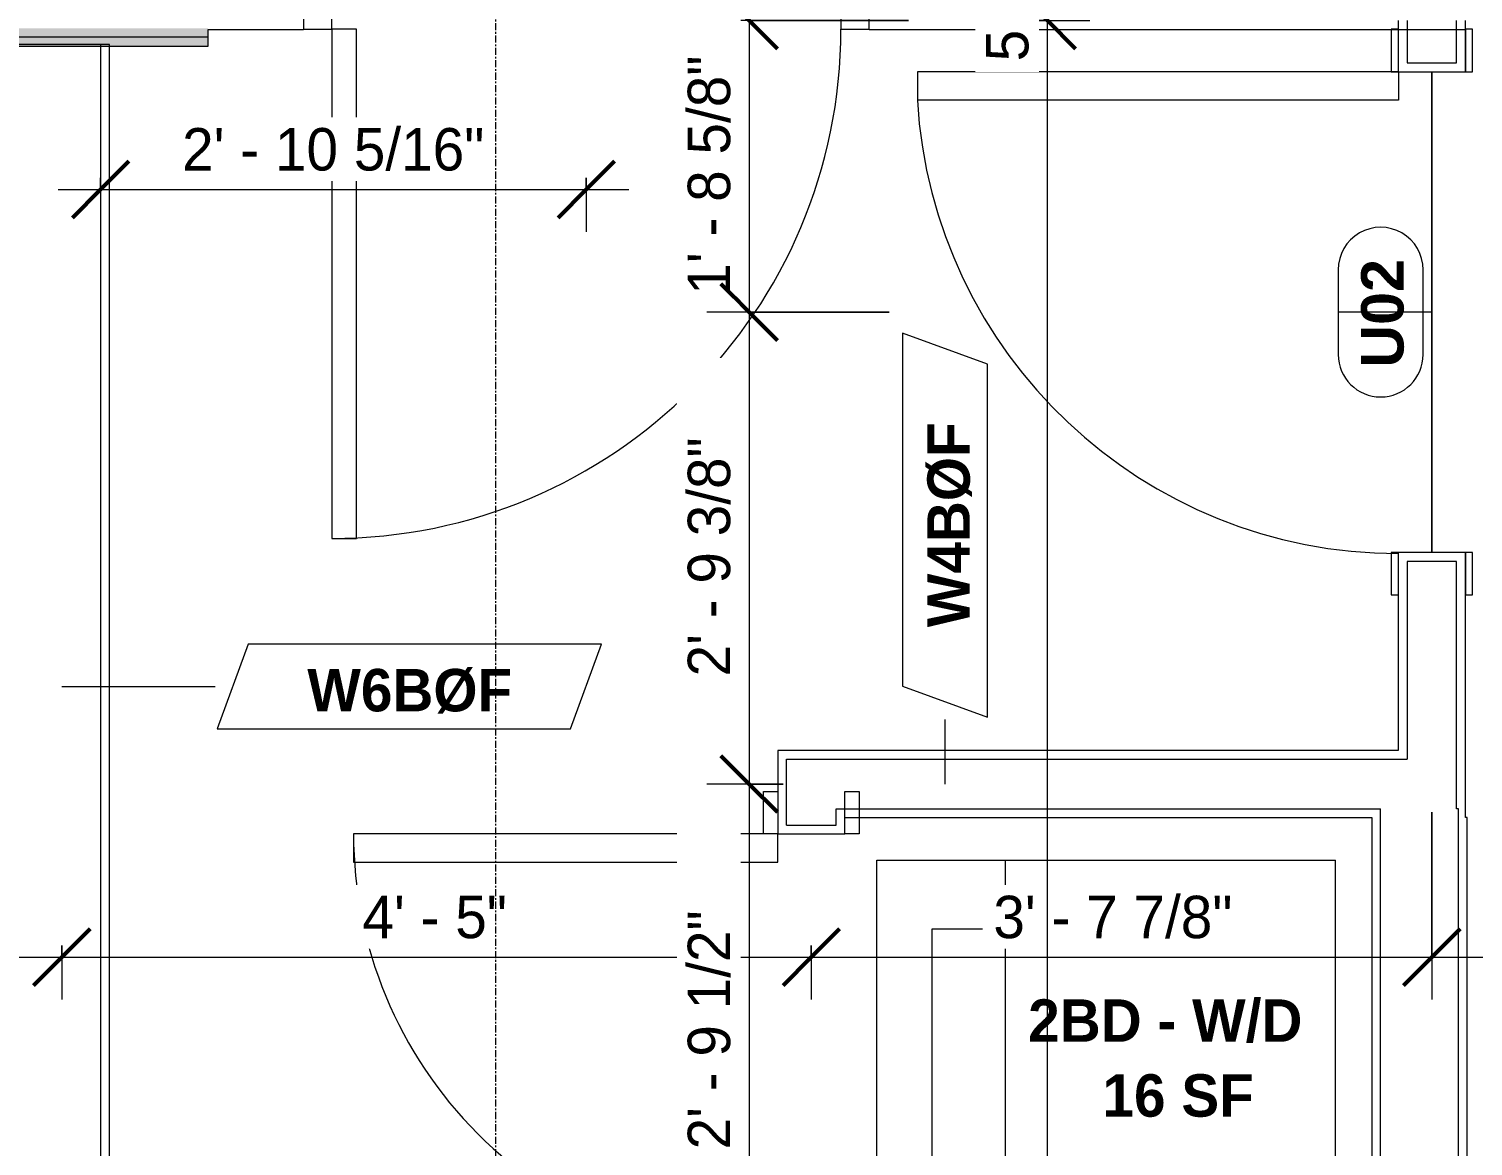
# Model space of a CAD drawing. Header units: inches. Extents: x -4058 to -1781, y 9814 to 12264.
# Drawn here: x -3514.3 to -3412.2, y 10266.2 to 10345.2 of the extents above; entities that cross this region are included whole.
import ezdxf

# ---------------------------------------------------------------- set-up
doc = ezdxf.new("R2010")
doc.units = ezdxf.units.IN
doc.header["$MEASUREMENT"] = 0
doc.linetypes.add('Grid Line 1_2_', pattern=[0.875, 0.5, -0.125, 0.125, -0.125])
for name, color, linetype, lineweight in [('0-1', 7, 'Continuous', 5), ('0-2', 7, 'Continuous', 9), ('A-ANNO-DIMS', 211, 'Continuous', 9), ('A-ANNO-DIMS-32', 211, 'Continuous', 9), ('A-AREA-IDEN', 2, 'Continuous', 9), ('A-DOOR-1', 7, 'Continuous', 9), ('A-DOOR-2', 31, 'Continuous', 9), ('A-DOOR-FRAM-1', 7, 'Continuous', 9), ('A-DOOR-IDEN', 31, 'Continuous', 9), ('A-FLOR-2', 192, 'Continuous', 9), ('A-WALL-1', 7, 'Continuous', 9), ('A-WALL-2', 113, 'Continuous', 9), ('A-WALL-IDEN', 211, 'Continuous', 9), ('I-WALL-1', 1, 'Continuous', 18), ('I-WALL-2', 10, 'Continuous', 5), ('I-WALL-3', 7, 'Continuous', 9), ('P-SANR-FIXT', 6, 'Continuous', 9), ('S-GRID-1', 1, 'Grid Line 1_2_', 9)]:
    doc.layers.add(name, color=color, linetype=linetype, lineweight=lineweight)
doc.styles.add('Arial_B', font='arialbd.ttf', dxfattribs={"height": 3})
doc.styles.add('Century Gothic', font='ufonts.com_century-gothic.ttf', dxfattribs={"height": 3})
doc.styles.add('Century Gothic_B_1', font='GOTHICB.TTF', dxfattribs={"height": 3})
doc.dimstyles.new('MARKETING_DIMENSION', dxfattribs={"dimscale": 12, "dimtxt": 3.132505, "dimasz": 0.333333, "dimexe": 0.25, "dimexo": 0.166667, "dimgap": 0.041667, "dimtad": 1, "dimdec": 4, "dimrnd": 0.0625, "dimzin": 3, "dimdsep": 46, "dimlunit": 4, "dimtxsty": 'Century Gothic', "dimblk1": 'OBLIQUE', "dimblk2": 'OBLIQUE', "dimsah": 1, "dimcen": 0.09, "dimdle": 0.25, "dimazin": 0, "dimtfac": 1, "dimtdec": 4, "dimtix": 1, "dimtmove": 0, "dimatfit": 3, "dimfxl": 1, "dimtvp": 1, "dimtfill": 1, "dimfrac": 2, "dimtolj": 1, "dimtzin": 0, "dimarcsym": 2})
doc.dimstyles.new('THE_DIMENSION_STRING_2', dxfattribs={"dimscale": 12, "dimtxt": 3.132505, "dimasz": 0.333333, "dimexe": 0.25, "dimexo": 0.166667, "dimgap": 0.041667, "dimtad": 1, "dimdec": 4, "dimrnd": 0.0625, "dimzin": 3, "dimdsep": 46, "dimlunit": 4, "dimtxsty": 'Century Gothic', "dimblk1": 'OBLIQUE', "dimblk2": 'OBLIQUE', "dimsah": 1, "dimcen": 0.09, "dimdle": 0.25, "dimazin": 0, "dimtfac": 1, "dimtdec": 4, "dimtix": 1, "dimtmove": 0, "dimatfit": 3, "dimfxl": 1, "dimtvp": 1, "dimtfill": 1, "dimfrac": 2, "dimtolj": 1, "dimtzin": 0, "dimarcsym": 2})
doc.dimstyles.new('THE_DIMENSION_STRING_3', dxfattribs={"dimscale": 12, "dimtxt": 3.132505, "dimasz": 0.333333, "dimexe": 0.25, "dimexo": 0.166667, "dimgap": 0.041667, "dimtad": 1, "dimdec": 4, "dimrnd": 0.0625, "dimzin": 3, "dimdsep": 46, "dimlunit": 4, "dimtxsty": 'Century Gothic', "dimblk1": 'OBLIQUE', "dimblk2": 'OBLIQUE', "dimsah": 1, "dimcen": 0.09, "dimdle": 0.25, "dimazin": 0, "dimtfac": 1, "dimtdec": 4, "dimtix": 1, "dimtmove": 0, "dimatfit": 3, "dimfxl": 1, "dimtvp": 1, "dimtfill": 1, "dimfrac": 2, "dimtolj": 1, "dimtzin": 0, "dimarcsym": 2})
doc.dimstyles.new('THE_DIMENSION_STRING_4', dxfattribs={"dimscale": 12, "dimtxt": 3.132505, "dimasz": 0.333333, "dimexe": 0.25, "dimexo": 0.166667, "dimgap": 0.041667, "dimtad": 1, "dimdec": 4, "dimrnd": 0.0625, "dimzin": 3, "dimdsep": 46, "dimlunit": 4, "dimtxsty": 'Century Gothic', "dimblk1": 'OBLIQUE', "dimblk2": 'OBLIQUE', "dimsah": 1, "dimcen": 0.09, "dimdle": 0.25, "dimazin": 0, "dimtfac": 1, "dimtdec": 4, "dimtix": 1, "dimtmove": 0, "dimatfit": 3, "dimfxl": 1, "dimtvp": 1, "dimtfill": 1, "dimfrac": 2, "dimtolj": 1, "dimtzin": 0, "dimarcsym": 2})

# ---------------------------------------------------------------- blocks, each defined once
blk = doc.blocks.new('HOLLOW METAL - UNIT DOOR-2191978-UNIT PLANS - 1ST FLOOR')
at = {"layer": 'A-DOOR-1'}
for p, q in [((18, 39.875), (16.25, 39.875)), ((16.25, 39.875), (16.25, 3.875)), ((18, 3.875), (18, 39.875)), ((16.25, 3.875), (18, 3.875))]:
    blk.add_line(p, q, dxfattribs=at)
blk.add_arc((18, 3.875), 36, 90, 180, dxfattribs=at)
at = {"layer": 'A-DOOR-FRAM-1'}
for p, q in [((-18, 3.875), (-20, 3.875)), ((-20, 3.875), (-20, -4.125)), ((-18, 1.9375), (-18, 3.875)), ((18, 3.875), (18, 1.9375)), ((20, 3.875), (18, 3.875)), ((20, -4.125), (20, 3.875)), ((-17.375, 1.9375), (-18, 1.9375)), ((-17.375, -2.1875), (-17.375, 1.9375)), ((18, 1.9375), (17.375, 1.9375)), ((17.375, 1.9375), (17.375, -2.1875)), ((-18, -4.125), (-18, -2.1875)), ((-18, -2.1875), (-17.375, -2.1875)), ((17.375, -2.1875), (18, -2.1875)), ((18, -2.1875), (18, -4.125)), ((-20, -4.125), (-18, -4.125)), ((18, -4.125), (20, -4.125))]:
    blk.add_line(p, q, dxfattribs=at)
blk = doc.blocks.new('CTR - 1st Phase - Common Walls_rvt-1-UNIT PLANS - 1ST FLOOR')
at = {"layer": 'I-WALL-1'}
blk.add_hatch(color=256, dxfattribs=at).paths.add_polyline_path([(-3501.67, 10344.03), (-3501.67, 10344.65), (-3823.82, 10344.65), (-3823.82, 10344.03), (-3654.63, 10344.03), (-3654.63, 10344.15), (-3594.63, 10344.15), (-3594.63, 10344.03), (-3553.88, 10344.03), (-3553.88, 10344.15), (-3515.38, 10344.15), (-3515.38, 10344.03), (-3511.99, 10344.03)], flags=0)
at = {"layer": 'I-WALL-2'}
blk.add_hatch(color=256, dxfattribs=at).paths.add_polyline_path([(-3501.67, 10344.65), (-3501.67, 10345.28), (-3823.82, 10345.28), (-3823.82, 10344.65), (-3511.99, 10344.65)], flags=0)
at = {"layer": 'A-WALL-1'}
blk.add_line((-3501.67, 10344.65), (-3823.82, 10344.65), dxfattribs=at)
at = {"layer": 'I-WALL-3'}
for p, q in [((-3412.76, 10345.21), (-3412.76, 10345.84)), ((-3501.67, 10344.03), (-3501.67, 10345.21)), ((-3501.67, 10345.21), (-3494.92, 10345.21)), ((-3454.92, 10345.21), (-3412.76, 10345.21)), ((-3515.38, 10344.03), (-3501.67, 10344.03))]:
    blk.add_line(p, q, dxfattribs=at)
at = {"layer": '0-2', "rotation": 180}
blk.add_blockref('HOLLOW METAL - UNIT DOOR-2191978-UNIT PLANS - 1ST FLOOR', (-3474.92, 10349.09), dxfattribs=at)
blk = doc.blocks.new('SWING - DOUBLE - FLUSH - SWING - DOUBLE - 5-0 x 6-8 - DUMMY-3700318-UNIT PLANS - 1ST FLOOR')
at = {"layer": 'A-DOOR-2'}
for p, q in [((-33, 2.375), (-33, 3.375)), ((-33, 3.375), (-30, 3.375)), ((-30, 3.375), (-30, 2.375)), ((30, 2.375), (30, 3.375)), ((30, 3.375), (33, 3.375)), ((33, 3.375), (33, 2.375)), ((-30, 2.375), (-33, 2.375)), ((33, 2.375), (30, 2.375)), ((-33, -2.375), (-30, -2.375)), ((-33, -3.375), (-33, -2.375)), ((-28, -2.375), (-30, -2.375)), ((-30, -2.375), (-30, -3.375)), ((-28, -32.375), (-28, -2.375)), ((28, -2.375), (30, -2.375)), ((28, -32.375), (28, -2.375)), ((30, -2.375), (33, -2.375)), ((30, -3.375), (30, -2.375)), ((33, -2.375), (33, -3.375)), ((-30, -3.375), (-33, -3.375)), ((-30, -3.375), (-30, -32.375)), ((30, -3.375), (30, -32.375)), ((33, -3.375), (30, -3.375)), ((-30, -32.375), (-28, -32.375)), ((30, -32.375), (28, -32.375))]:
    blk.add_line(p, q, dxfattribs=at)
for centre, start, end in [((-30, -2.375), 270, 0), ((30, -2.375), 180, 270)]:
    blk.add_arc(centre, 30, start, end, dxfattribs=at)
blk = doc.blocks.new('Stacked Washer and Dryer - 26_x25_ - Private-1352637-UNIT PLANS - 1ST FLOOR')
at = {"layer": 'P-SANR-FIXT'}
for p, q in [((0, 13.625), (32.4375, 13.625)), ((0, 13.625), (0, -13.625)), ((23.34375, 13.625), (23.34375, -13.625)), ((32.4375, 13.625), (32.4375, -13.625)), ((23.34375, 8.75), (28.53125, 8.75)), ((28.53125, 8.75), (28.53125, -8.75)), ((28.53125, -8.75), (23.34375, -8.75)), ((32.4375, -13.625), (0, -13.625))]:
    blk.add_line(p, q, dxfattribs=at)
blk = doc.blocks.new('SWING - SINGLE - FLUSH - SWING - FLUSH - 2-10 x 6-8 - PRIVACY-4202129-UNIT PLANS - 1ST FLOOR')
at = {"layer": 'A-DOOR-2'}
for p, q in [((15, 2.37), (15, 36.38)), ((17, 36.38), (15, 36.38)), ((17, 2.37), (17, 36.38)), ((-17, 2.87), (-20, 2.87)), ((-20, 2.87), (-20, 2.37)), ((-20, 2.37), (-17, 2.37)), ((-17, 2.37), (-17, 2.87)), ((17, 2.37), (15, 2.37)), ((20, 2.87), (17, 2.87)), ((17, 2.87), (17, 2.37)), ((17, 2.37), (20, 2.37)), ((20, 2.37), (20, 2.87)), ((-17, -2.38), (-20, -2.38)), ((-20, -2.38), (-20, -2.88)), ((-20, -2.88), (-17, -2.88)), ((-17, -2.88), (-17, -2.38)), ((20, -2.38), (17, -2.38)), ((17, -2.38), (17, -2.88)), ((17, -2.88), (20, -2.88)), ((20, -2.88), (20, -2.38))]:
    blk.add_line(p, q, dxfattribs=at)
blk.add_arc((17, 2.37), 34.07, 93.3657, 180, dxfattribs=at)
blk = doc.blocks.new('DIMBLOCK158-UNIT PLANS - 1ST FLOOR')
at = {"layer": 'A-ANNO-DIMS-32', "lineweight": 50}
for p, q in [((-3657.01, 10279.6), (-3655.01, 10281.6)), ((-3512.01, 10279.6), (-3510.01, 10281.6)), ((-3657.01, 10279.6), (-3659.01, 10277.6)), ((-3512.01, 10279.6), (-3514.01, 10277.6))]:
    blk.add_line(p, q, dxfattribs=at)
at = {"layer": 'A-ANNO-DIMS-32'}
for p, q in [((-3657.01, 10280.42), (-3657.01, 10276.6)), ((-3657.01, 10279.6), (-3657.01, 10280.42)), ((-3512.01, 10280.42), (-3512.01, 10276.6)), ((-3512.01, 10279.6), (-3512.01, 10280.42)), ((-3660.01, 10279.6), (-3512.01, 10279.6))]:
    blk.add_line(p, q, dxfattribs=at)
at = {"layer": 'A-ANNO-DIMS-32', "color": 0, "insert": (-3590.92, 10283.94), "char_height": 3, "width": 15.394, "attachment_point": 1, "line_spacing_factor": 0.984502, "style": 'Century Gothic', "bg_fill": 3, "box_fill_scale": 1.25, "bg_fill_color": 256, "bg_fill_true_color": 13158600, "bg_fill_transparency": 0}
blk.add_mtext('12\' - 1"', dxfattribs=at)
blk = doc.blocks.new('_Oblique')
at = {"color": 0, "linetype": 'ByBlock', "lineweight": -2}
blk.add_line((-0.5, -0.5), (0.5, 0.5), dxfattribs=at)
blk = doc.blocks.new('DIMBLOCK159-UNIT PLANS - 1ST FLOOR')
at = {"layer": 'A-ANNO-DIMS-32', "lineweight": 50}
for p, q in [((-3512.01, 10279.6), (-3510.01, 10281.6)), ((-3459.01, 10279.6), (-3457.01, 10281.6)), ((-3512.01, 10279.6), (-3514.01, 10277.6)), ((-3459.01, 10279.6), (-3461.01, 10277.6))]:
    blk.add_line(p, q, dxfattribs=at)
at = {"layer": 'A-ANNO-DIMS-32'}
for p, q in [((-3512.01, 10280.42), (-3512.01, 10276.6)), ((-3512.01, 10279.6), (-3512.01, 10280.42)), ((-3459.01, 10280.42), (-3459.01, 10276.6)), ((-3459.01, 10279.6), (-3459.01, 10280.42)), ((-3512.01, 10279.6), (-3459.01, 10279.6))]:
    blk.add_line(p, q, dxfattribs=at)
at = {"layer": 'A-ANNO-DIMS-32', "color": 0, "insert": (-3490.75, 10283.94), "char_height": 3, "width": 12.5897, "attachment_point": 1, "line_spacing_factor": 0.984502, "style": 'Century Gothic', "bg_fill": 3, "box_fill_scale": 1.25, "bg_fill_color": 256, "bg_fill_true_color": 13158600, "bg_fill_transparency": 0}
blk.add_mtext('4\' - 5"', dxfattribs=at)
blk = doc.blocks.new('DIMBLOCK160-UNIT PLANS - 1ST FLOOR')
at = {"layer": 'A-ANNO-DIMS-32'}
for p, q in [((-3415.13, 10289.84), (-3415.13, 10276.6)), ((-3415.13, 10279.6), (-3415.13, 10289.84)), ((-3459.01, 10280.42), (-3459.01, 10276.6)), ((-3459.01, 10279.6), (-3459.01, 10280.42)), ((-3459.01, 10279.6), (-3415.13, 10279.6))]:
    blk.add_line(p, q, dxfattribs=at)
at = {"layer": 'A-ANNO-DIMS-32', "lineweight": 50}
for p, q in [((-3459.01, 10279.6), (-3457.01, 10281.6)), ((-3415.13, 10279.6), (-3413.13, 10281.6)), ((-3459.01, 10279.6), (-3461.01, 10277.6)), ((-3415.13, 10279.6), (-3417.13, 10277.6))]:
    blk.add_line(p, q, dxfattribs=at)
at = {"layer": 'A-ANNO-DIMS-32', "color": 0, "insert": (-3446.14, 10283.94), "char_height": 3, "width": 21.7784, "attachment_point": 1, "line_spacing_factor": 0.984502, "style": 'Century Gothic', "bg_fill": 3, "box_fill_scale": 1.25, "bg_fill_color": 256, "bg_fill_true_color": 13158600, "bg_fill_transparency": 0}
blk.add_mtext('3\' - 7 7/8"', dxfattribs=at)
blk = doc.blocks.new('DIMBLOCK161-UNIT PLANS - 1ST FLOOR')
at = {"layer": 'A-ANNO-DIMS-32'}
for p, q in [((-3338.72, 10292.6), (-3338.72, 10276.6)), ((-3338.72, 10279.6), (-3338.72, 10292.6)), ((-3415.13, 10289.84), (-3415.13, 10276.6)), ((-3415.13, 10279.6), (-3415.13, 10289.84)), ((-3415.13, 10279.6), (-3335.72, 10279.6))]:
    blk.add_line(p, q, dxfattribs=at)
at = {"layer": 'A-ANNO-DIMS-32', "lineweight": 50}
for p, q in [((-3415.13, 10279.6), (-3413.13, 10281.6)), ((-3338.72, 10279.6), (-3336.72, 10281.6)), ((-3415.13, 10279.6), (-3417.13, 10277.6)), ((-3338.72, 10279.6), (-3340.72, 10277.6))]:
    blk.add_line(p, q, dxfattribs=at)
at = {"layer": 'A-ANNO-DIMS-32', "color": 0, "insert": (-3387.17, 10283.94), "char_height": 3, "width": 24.5827, "attachment_point": 1, "line_spacing_factor": 0.984502, "style": 'Century Gothic', "bg_fill": 3, "box_fill_scale": 1.25, "bg_fill_color": 256, "bg_fill_true_color": 13158600, "bg_fill_transparency": 0}
blk.add_mtext('6\' - 4 7/16"', dxfattribs=at)
blk = doc.blocks.new('DIMBLOCK435-UNIT PLANS - 1ST FLOOR')
at = {"layer": 'A-ANNO-DIMS-32'}
for p, q in [((-3463.4, 10348.84), (-3463.4, 10325.21)), ((-3452.13, 10345.84), (-3466.4, 10345.84)), ((-3463.4, 10345.84), (-3452.13, 10345.84)), ((-3453.51, 10325.21), (-3466.4, 10325.21)), ((-3463.4, 10325.21), (-3453.51, 10325.21))]:
    blk.add_line(p, q, dxfattribs=at)
at = {"layer": 'A-ANNO-DIMS-32', "lineweight": 50}
for p, q in [((-3463.4, 10345.84), (-3465.4, 10347.84)), ((-3463.4, 10345.84), (-3461.4, 10343.84)), ((-3463.4, 10325.21), (-3465.4, 10327.21)), ((-3463.4, 10325.21), (-3461.4, 10323.21))]:
    blk.add_line(p, q, dxfattribs=at)
at = {"layer": 'A-ANNO-DIMS-32', "color": 0, "insert": (-3467.75, 10326.45), "char_height": 3, "width": 21.7784, "attachment_point": 1, "rotation": 90, "line_spacing_factor": 0.984502, "style": 'Century Gothic', "bg_fill": 3, "box_fill_scale": 1.25, "bg_fill_color": 256, "bg_fill_true_color": 13158600, "bg_fill_transparency": 0}
blk.add_mtext('1\' - 8 5/8"', dxfattribs=at)
blk = doc.blocks.new('DIMBLOCK436-UNIT PLANS - 1ST FLOOR')
at = {"layer": 'A-ANNO-DIMS-32', "lineweight": 50}
for p, q in [((-3463.4, 10325.21), (-3465.4, 10327.21)), ((-3463.4, 10325.21), (-3461.4, 10323.21)), ((-3463.4, 10291.84), (-3465.4, 10293.84)), ((-3463.4, 10291.84), (-3461.4, 10289.84))]:
    blk.add_line(p, q, dxfattribs=at)
at = {"layer": 'A-ANNO-DIMS-32'}
for p, q in [((-3453.51, 10325.21), (-3466.4, 10325.21)), ((-3463.4, 10325.21), (-3463.4, 10291.84)), ((-3463.4, 10325.21), (-3453.51, 10325.21)), ((-3461.01, 10291.84), (-3466.4, 10291.84)), ((-3463.4, 10291.84), (-3461.01, 10291.84))]:
    blk.add_line(p, q, dxfattribs=at)
at = {"layer": 'A-ANNO-DIMS-32', "color": 0, "insert": (-3467.75, 10299.45), "char_height": 3, "width": 21.7784, "attachment_point": 1, "rotation": 90, "line_spacing_factor": 0.984502, "style": 'Century Gothic', "bg_fill": 3, "box_fill_scale": 1.25, "bg_fill_color": 256, "bg_fill_true_color": 13158600, "bg_fill_transparency": 0}
blk.add_mtext('2\' - 9 3/8"', dxfattribs=at)
blk = doc.blocks.new('DIMBLOCK437-UNIT PLANS - 1ST FLOOR')
at = {"layer": 'A-ANNO-DIMS-32', "lineweight": 50}
for p, q in [((-3463.4, 10291.84), (-3465.4, 10293.84)), ((-3463.4, 10291.84), (-3461.4, 10289.84)), ((-3463.4, 10258.31), (-3465.4, 10260.31)), ((-3463.4, 10258.31), (-3461.4, 10256.31))]:
    blk.add_line(p, q, dxfattribs=at)
at = {"layer": 'A-ANNO-DIMS-32'}
for p, q in [((-3461.01, 10291.84), (-3466.4, 10291.84)), ((-3463.4, 10291.84), (-3463.4, 10258.31)), ((-3463.4, 10291.84), (-3461.01, 10291.84)), ((-3462.57, 10258.31), (-3466.4, 10258.31)), ((-3463.4, 10258.31), (-3462.57, 10258.31))]:
    blk.add_line(p, q, dxfattribs=at)
at = {"layer": 'A-ANNO-DIMS-32', "color": 0, "insert": (-3467.75, 10266), "char_height": 3, "width": 21.7784, "attachment_point": 1, "rotation": 90, "line_spacing_factor": 0.984502, "style": 'Century Gothic', "bg_fill": 3, "box_fill_scale": 1.25, "bg_fill_color": 256, "bg_fill_true_color": 13158600, "bg_fill_transparency": 0}
blk.add_mtext('2\' - 9 1/2"', dxfattribs=at)
blk = doc.blocks.new('Door Tag - Type Mark-2601225-UNIT PLANS - 1ST FLOOR')
at = {"layer": 'A-DOOR-IDEN'}
for p, q in [((0.09375, 0.09375), (-0.09375, 0.09375)), ((-0.09375, -0.09375), (0.09375, -0.09375))]:
    blk.add_line(p, q, dxfattribs=at)
for centre, start, end in [((-0.09375, 0), 90, 270), ((0.09375, 0), 270, 90)]:
    blk.add_arc(centre, 0.09375, start, end, dxfattribs=at)
blk = doc.blocks.new('Wall Tag - Arch Wall-3956453-UNIT PLANS - 1ST FLOOR')
at = {"layer": 'A-WALL-IDEN'}
for p, q in [((-0.3561, 0.0937), (-0.4244, -0.0937)), ((0.4244, 0.0937), (-0.3561, 0.0937)), ((0.3561, -0.0937), (0.4244, 0.0937)), ((-0.4244, -0.0937), (0.3561, -0.0937))]:
    blk.add_line(p, q, dxfattribs=at)
blk = doc.blocks.new('DIMBLOCK897-UNIT PLANS - 1ST FLOOR')
at = {"layer": 'A-ANNO-DIMS-32', "lineweight": 50}
for p, q in [((-3509.26, 10333.89), (-3507.26, 10335.89)), ((-3474.92, 10333.89), (-3472.92, 10335.89)), ((-3509.26, 10333.89), (-3511.26, 10331.89)), ((-3474.92, 10333.89), (-3476.92, 10331.89))]:
    blk.add_line(p, q, dxfattribs=at)
at = {"layer": 'A-ANNO-DIMS-32'}
for p, q in [((-3509.26, 10334.71), (-3509.26, 10330.89)), ((-3509.26, 10333.89), (-3509.26, 10334.71)), ((-3474.92, 10334.71), (-3474.92, 10330.89)), ((-3474.92, 10333.89), (-3474.92, 10334.71)), ((-3512.26, 10333.89), (-3471.92, 10333.89))]:
    blk.add_line(p, q, dxfattribs=at)
at = {"layer": 'A-ANNO-DIMS-32', "color": 0, "insert": (-3503.5, 10338.23), "char_height": 3, "width": 27.387, "attachment_point": 1, "line_spacing_factor": 0.984502, "style": 'Century Gothic', "bg_fill": 3, "box_fill_scale": 1.25, "bg_fill_color": 256, "bg_fill_true_color": 13158600, "bg_fill_transparency": 0}
blk.add_mtext('2\' - 10 5/16"', dxfattribs=at)
blk = doc.blocks.new('DIMBLOCK993-UNIT PLANS - 1ST FLOOR')
at = {"layer": 'A-ANNO-DIMS-32', "lineweight": 50}
for p, q in [((-3442.32, 10345.84), (-3444.32, 10347.84)), ((-3442.32, 10345.84), (-3440.32, 10343.84)), ((-3442.32, 10017.09), (-3444.32, 10019.09)), ((-3442.32, 10017.09), (-3440.32, 10015.09))]:
    blk.add_line(p, q, dxfattribs=at)
at = {"layer": 'A-ANNO-DIMS-32'}
for p, q in [((-3443.15, 10345.84), (-3439.32, 10345.84)), ((-3442.32, 10345.84), (-3443.15, 10345.84)), ((-3442.32, 10017.09), (-3442.32, 10345.84)), ((-3443.15, 10017.09), (-3439.32, 10017.09)), ((-3442.32, 10017.09), (-3443.15, 10017.09))]:
    blk.add_line(p, q, dxfattribs=at)
at = {"layer": 'A-ANNO-DIMS-32', "color": 0, "insert": (-3446.66, 10171.22), "char_height": 3, "width": 24.5827, "attachment_point": 1, "rotation": 90, "line_spacing_factor": 0.984502, "style": 'Century Gothic', "bg_fill": 3, "box_fill_scale": 1.25, "bg_fill_color": 256, "bg_fill_true_color": 13158600, "bg_fill_transparency": 0}
blk.add_mtext('27\' - 4 3/4"', dxfattribs=at)
blk = doc.blocks.new('DIMBLOCK994-UNIT PLANS - 1ST FLOOR')
at = {"layer": 'A-ANNO-DIMS-32', "lineweight": 50}
for p, q in [((-3442.32, 10351.34), (-3444.32, 10353.34)), ((-3442.32, 10351.34), (-3440.32, 10349.34)), ((-3442.32, 10345.84), (-3444.32, 10347.84)), ((-3442.32, 10345.84), (-3440.32, 10343.84))]:
    blk.add_line(p, q, dxfattribs=at)
at = {"layer": 'A-ANNO-DIMS-32'}
for p, q in [((-3443.15, 10351.34), (-3439.32, 10351.34)), ((-3442.32, 10351.34), (-3443.15, 10351.34)), ((-3442.32, 10345.84), (-3442.32, 10351.34)), ((-3443.15, 10345.84), (-3439.32, 10345.84)), ((-3442.32, 10345.84), (-3443.15, 10345.84))]:
    blk.add_line(p, q, dxfattribs=at)
at = {"layer": 'A-ANNO-DIMS-32', "color": 0, "insert": (-3446.66, 10342.95), "char_height": 3, "width": 13.5444, "attachment_point": 1, "rotation": 90, "line_spacing_factor": 0.984502, "style": 'Century Gothic', "bg_fill": 3, "box_fill_scale": 1.25, "bg_fill_color": 256, "bg_fill_true_color": 13158600, "bg_fill_transparency": 0}
blk.add_mtext('5 1/2"', dxfattribs=at)

msp = doc.modelspace()

# ---------------------------------------------------------------- linework, layer by layer
at = {"layer": 'A-DOOR-IDEN'}
msp.add_line((-3415.13165, 10325.2144), (-3421.7521, 10325.2144), dxfattribs=at)
at = {"layer": 'A-FLOR-2'}
for p, q in [((-3415.13165, 10342.2144), (-3415.13165, 10308.2144)), ((-3415.13165, 10308.2144), (-3415.13165, 10342.2144))]:
    msp.add_line(p, q, dxfattribs=at)
at = {"layer": 'A-WALL-2'}
for p, q in [((-3417.50665, 10345.8394), (-3417.50665, 10342.2144)), ((-3416.88165, 10345.8394), (-3416.88165, 10342.8394)), ((-3413.38165, 10342.8394), (-3413.38165, 10345.8394)), ((-3412.75665, 10342.2144), (-3412.75665, 10345.8394)), ((-3508.63054, 10344.1519), (-3515.38054, 10344.1519)), ((-3509.25554, 10252.494), (-3509.25554, 10344.1519)), ((-3508.63054, 10244.59774), (-3508.63054, 10344.1519)), ((-3416.88165, 10342.8394), (-3413.38165, 10342.8394)), ((-3417.50665, 10342.2144), (-3412.75665, 10342.2144)), ((-3412.75665, 10308.2144), (-3417.50665, 10308.2144)), ((-3417.50665, 10308.2144), (-3417.50665, 10294.2144)), ((-3412.75665, 10289.4644), (-3412.75665, 10308.2144)), ((-3416.88165, 10307.5894), (-3416.88165, 10293.5894)), ((-3413.38165, 10307.5894), (-3416.88165, 10307.5894)), ((-3413.38165, 10290.0894), (-3413.38165, 10307.5894)), ((-3417.50665, 10294.2144), (-3461.38054, 10294.2144)), ((-3461.38054, 10294.2144), (-3461.38054, 10288.3144)), ((-3460.75554, 10293.5894), (-3416.88165, 10293.5894)), ((-3460.75554, 10288.9394), (-3460.75554, 10293.5894)), ((-3457.25554, 10290.0894), (-3418.75554, 10290.0894)), ((-3457.25554, 10288.9394), (-3457.25554, 10290.0894)), ((-3418.75554, 10226.5394), (-3418.75554, 10290.0894)), ((-3413.25554, 10290.0894), (-3413.38165, 10290.0894)), ((-3413.25554, 10245.7894), (-3413.25554, 10290.0894)), ((-3460.75554, 10288.9394), (-3457.25554, 10288.9394)), ((-3456.63054, 10289.4644), (-3419.38054, 10289.4644)), ((-3456.63054, 10288.3144), (-3456.63054, 10289.4644)), ((-3419.38054, 10289.4644), (-3419.38054, 10227.1644)), ((-3412.63054, 10289.4644), (-3412.75665, 10289.4644)), ((-3412.63054, 10246.4144), (-3412.63054, 10289.4644)), ((-3461.38054, 10288.3144), (-3456.63054, 10288.3144))]:
    msp.add_line(p, q, dxfattribs=at)
at = {"layer": 'A-WALL-IDEN'}
msp.add_line((-3512.00554, 10298.73238), (-3501.16238, 10298.73238), dxfattribs=at)

# ---------------------------------------------------------------- block references
at = {"layer": '0-1'}
msp.add_blockref('CTR - 1st Phase - Common Walls_rvt-1-UNIT PLANS - 1ST FLOOR', (0, 0), dxfattribs=at)
at = {"layer": 'A-DOOR-2'}
for name, p, rotation in [('SWING - SINGLE - FLUSH - SWING - FLUSH - 2-10 x 6-8 - PRIVACY-4202129-UNIT PLANS - 1ST FLOOR', (-3415.13165, 10325.2144), 90), ('SWING - DOUBLE - FLUSH - SWING - DOUBLE - 5-0 x 6-8 - DUMMY-3700318-UNIT PLANS - 1ST FLOOR', (-3459.00554, 10258.3144), 270.0000000000007)]:
    msp.add_blockref(name, p, dxfattribs=dict(at, rotation=rotation))
at = {"layer": 'A-DOOR-IDEN', "xscale": 31.99999999999999, "yscale": 31.99999999999999, "zscale": 31.99999999999999, "rotation": 89.99999999999955}
msp.add_blockref('Door Tag - Type Mark-2601225-UNIT PLANS - 1ST FLOOR', (-3418.7521, 10325.2144), dxfattribs=at)
at = {"layer": 'A-WALL-IDEN', "xscale": 31.99999999999999, "yscale": 31.99999999999999, "zscale": 31.99999999999999}
msp.add_blockref('Wall Tag - Arch Wall-3956453-UNIT PLANS - 1ST FLOOR', (-3487.43068, 10298.73238), dxfattribs=at)
at = {"layer": 'P-SANR-FIXT', "rotation": 180}
msp.add_blockref('Stacked Washer and Dryer - 26_x25_ - Private-1352637-UNIT PLANS - 1ST FLOOR', (-3421.94415, 10272.8394), dxfattribs=at)

# ---------------------------------------------------------------- texts
at = {"layer": 'A-AREA-IDEN', "insert": (-3438.42211, 10271.31537), "char_height": 3, "width": 12.423, "attachment_point": 1, "style": 'Century Gothic_B_1'}
msp.add_mtext('16 SF', dxfattribs=at)
at = {"layer": 'A-DOOR-IDEN', "insert": (-3420.13196, 10321.28251), "char_height": 3, "width": 9.393, "attachment_point": 1, "rotation": 90, "style": 'Arial_B'}
msp.add_mtext('U02', dxfattribs=at)
at = {"layer": 'A-WALL-IDEN', "insert": (-3450.80447, 10302.93065), "char_height": 3, "width": 17.372, "attachment_point": 1, "rotation": 90, "style": 'Century Gothic_B_1'}
msp.add_mtext('W4BØF', dxfattribs=at)
at = {"layer": 'A-WALL-IDEN', "insert": (-3494.6466, 10299.97991), "char_height": 3, "width": 17.372, "attachment_point": 1, "style": 'Century Gothic_B_1'}
msp.add_mtext('W6BØF', dxfattribs=at)

# ---------------------------------------------------------------- next in the draw order: dimensions: what is measured, and where the dimension line sits
at = {"layer": 'A-ANNO-DIMS'}
dim = msp.add_linear_dim(base=(-3463.40166, 10325.2144), p1=(-3450.13165, 10345.8394), p2=(-3451.51448, 10325.2144), angle=90, dimstyle='THE_DIMENSION_STRING_2', override={"dimpost": '<>', "dimfxl": 20.671305}, dxfattribs=at)
dim.commit()
dim.dimension.update_dxf_attribs({"geometry": 'DIMBLOCK435-UNIT PLANS - 1ST FLOOR', "text_midpoint": (-3465.64334, 10335.5269)})
for base, p1, p2, dimstyle, override, picture, middle in [((-3474.92374, 10333.88607), (-3509.25554, 10336.7145), (-3474.92374, 10336.7145), 'THE_DIMENSION_STRING_3', {"dimpost": '<>', "dimfxl": 34.3318}, 'DIMBLOCK897-UNIT PLANS - 1ST FLOOR', (-3492.08964, 10336.12775)), ((-3512.00554, 10279.5957), (-3657.00554, 10282.42413), (-3512.00554, 10282.42413), 'MARKETING_DIMENSION', {"dimpost": '<>', "dimfxl": 145}, 'DIMBLOCK158-UNIT PLANS - 1ST FLOOR', (-3584.50554, 10281.63343))]:
    dim = msp.add_linear_dim(base=base, p1=p1, p2=p2, dimstyle=dimstyle, override=override, dxfattribs=at)
    dim.commit()
    dim.dimension.update_dxf_attribs({"geometry": picture, "text_midpoint": middle})

# ---------------------------------------------------------------- next in the draw order: dimensions: what is measured, and where the dimension line sits
dim = msp.add_linear_dim(base=(-3459.00554, 10279.5957), p1=(-3512.00554, 10282.42413), p2=(-3459.00554, 10282.42413), dimstyle='MARKETING_DIMENSION', override={"dimpost": '<>', "dimfxl": 53}, dxfattribs=at)
dim.commit()
dim.dimension.update_dxf_attribs({"geometry": 'DIMBLOCK159-UNIT PLANS - 1ST FLOOR', "text_midpoint": (-3485.50554, 10281.67116)})

# ---------------------------------------------------------------- next in the draw order: linework, layer by layer
at = {"layer": 'S-GRID-1'}
msp.add_line((-3481.32374, 9814.0266), (-3481.32374, 12247.50061), dxfattribs=at)

# ---------------------------------------------------------------- next in the draw order: dimensions: what is measured, and where the dimension line sits
at = {"layer": 'A-ANNO-DIMS'}
dim = msp.add_linear_dim(base=(-3415.13165, 10279.5957), p1=(-3459.00554, 10282.42413), p2=(-3415.13165, 10291.8394), dimstyle='MARKETING_DIMENSION', override={"dimpost": '<>', "dimfxl": 44.87277}, dxfattribs=at)
dim.commit()
dim.dimension.update_dxf_attribs({"geometry": 'DIMBLOCK160-UNIT PLANS - 1ST FLOOR', "text_midpoint": (-3437.06859, 10281.83737)})

# ---------------------------------------------------------------- next in the draw order: linework, layer by layer
at = {"layer": 'A-WALL-IDEN'}
msp.add_line((-3449.55694, 10291.8394), (-3449.55694, 10296.41487), dxfattribs=at)

# ---------------------------------------------------------------- next in the draw order: dimensions: what is measured, and where the dimension line sits
at = {"layer": 'A-ANNO-DIMS'}
dim = msp.add_linear_dim(base=(-3463.40166, 10291.8394), p1=(-3451.51448, 10325.2144), p2=(-3459.00554, 10291.8394), angle=90, dimstyle='THE_DIMENSION_STRING_2', override={"dimpost": '<>', "dimfxl": 34.205358}, dxfattribs=at)
dim.commit()
dim.dimension.update_dxf_attribs({"geometry": 'DIMBLOCK436-UNIT PLANS - 1ST FLOOR', "text_midpoint": (-3465.64334, 10308.5269)})
dim = msp.add_linear_dim(base=(-3338.72374, 10279.5957), p1=(-3415.13165, 10291.8394), p2=(-3338.72374, 10294.6019), dimstyle='MARKETING_DIMENSION', override={"dimpost": '<>', "dimfxl": 76.457832}, dxfattribs=at)
dim.commit()
dim.dimension.update_dxf_attribs({"geometry": 'DIMBLOCK161-UNIT PLANS - 1ST FLOOR', "text_midpoint": (-3376.92769, 10281.83737)})

# ---------------------------------------------------------------- next in the draw order: block references
at = {"layer": 'A-WALL-IDEN', "xscale": 31.99999999999999, "yscale": 31.99999999999999, "zscale": 31.99999999999999, "rotation": 89.99999999999955}
msp.add_blockref('Wall Tag - Arch Wall-3956453-UNIT PLANS - 1ST FLOOR', (-3449.55694, 10310.14657), dxfattribs=at)

# ---------------------------------------------------------------- next in the draw order: dimensions: what is measured, and where the dimension line sits
at = {"layer": 'A-ANNO-DIMS'}
dim = msp.add_linear_dim(base=(-3463.40166, 10258.3144), p1=(-3459.00554, 10291.8394), p2=(-3460.57324, 10258.3144), angle=90, dimstyle='THE_DIMENSION_STRING_2', override={"dimpost": '<>', "dimfxl": 33.561635}, dxfattribs=at)
dim.commit()
dim.dimension.update_dxf_attribs({"geometry": 'DIMBLOCK437-UNIT PLANS - 1ST FLOOR', "text_midpoint": (-3465.64334, 10275.0769)})

# ---------------------------------------------------------------- next in the draw order: dimensions: what is measured, and where the dimension line sits
dim = msp.add_linear_dim(base=(-3442.31735, 10345.8394), p1=(-3445.14578, 10017.0894), p2=(-3445.14578, 10345.8394), angle=90, dimstyle='THE_DIMENSION_STRING_4', override={"dimpost": '<>', "dimfxl": 328.75}, dxfattribs=at)
dim.commit()
dim.dimension.update_dxf_attribs({"geometry": 'DIMBLOCK993-UNIT PLANS - 1ST FLOOR', "text_midpoint": (-3444.55902, 10181.4644)})

# ---------------------------------------------------------------- next in the draw order: texts
at = {"layer": 'A-AREA-IDEN', "insert": (-3443.67565, 10276.61251), "char_height": 3, "width": 25.149, "attachment_point": 1, "style": 'Century Gothic_B_1'}
msp.add_mtext('2BD - W/D', dxfattribs=at)

# ---------------------------------------------------------------- next in the draw order: dimensions: what is measured, and where the dimension line sits
at = {"layer": 'A-ANNO-DIMS'}
dim = msp.add_linear_dim(base=(-3442.31735, 10351.3394), p1=(-3445.14578, 10345.8394), p2=(-3445.14578, 10351.3394), angle=90, dimstyle='THE_DIMENSION_STRING_4', override={"dimpost": '<>', "dimfxl": 5.5}, dxfattribs=at)
dim.commit()
dim.dimension.update_dxf_attribs({"geometry": 'DIMBLOCK994-UNIT PLANS - 1ST FLOOR', "text_midpoint": (-3444.55902, 10348.5894)})

doc.saveas('drawing.dxf')
